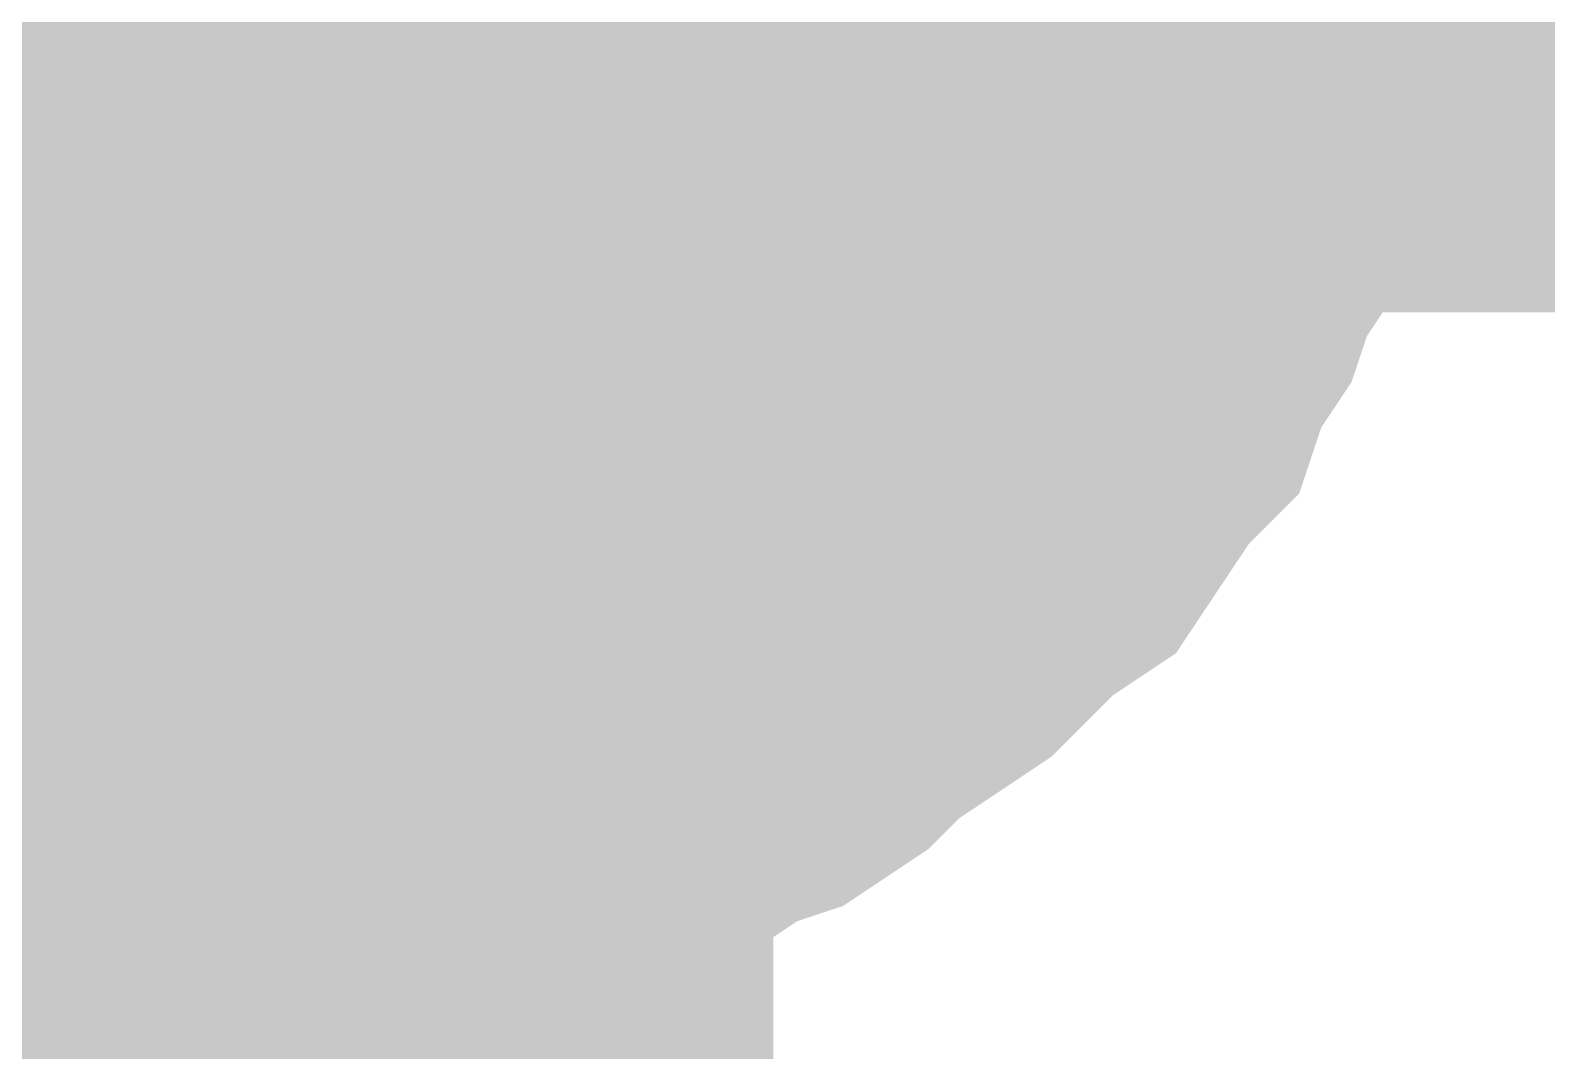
# Model space of a CAD drawing. Header units: inches. Extents: x 0 to 841, y 0 to 594.
# Drawn here: x 254.85 to 255.961, y 381.575 to 382.323 of the extents above; entities that cross this region are included whole.
import ezdxf

# ---------------------------------------------------------------- set-up
doc = ezdxf.new("R2010")
doc.units = ezdxf.units.IN
doc.layers.add('Sheet', color=255, linetype='Continuous')

msp = doc.modelspace()

# ---------------------------------------------------------------- linework, layer by layer
at = {"layer": 'Sheet'}
msp.add_lwpolyline([(254.746, 382.5, 0.508, 0.508, 1), (255.254, 382.5, 0.508, 0.508, 1)], format="xyseb", close=True, dxfattribs=at)
for points in [[(255.0196, 382.4908, 0.7493, 0.7493, 0), (249.5175, 382.4908, 0.7493, 0.7493, 0)], [(260.0165, 382.4908, 0.7493, 0.7493, 0), (255.0196, 382.4908, 0.7493, 0.7493, 0)], [(255.0196, 382.4908, 0.7493, 0.7493, 0), (255.0196, 369.9923, 0.7493, 0.7493, 0), (310.0076, 369.9923, 0.7493, 0.7493, 0)], [(255.772, 382.4908, 0.2997, 0.2997, 0), (255.772, 382.4571, 0.2997, 0.2997, 0), (255.772, 382.4122, 0.2997, 0.2997, 0), (255.7607, 382.3785, 0.2997, 0.2997, 0), (255.7607, 382.3336, 0.2997, 0.2997, 0), (255.7495, 382.2999, 0.2997, 0.2997, 0), (255.7383, 382.2662, 0.2997, 0.2997, 0), (255.7271, 382.2325, 0.2997, 0.2997, 0), (255.7158, 382.1988, 0.2997, 0.2997, 0), (255.6934, 382.1652, 0.2997, 0.2997, 0), (255.6821, 382.1315, 0.2997, 0.2997, 0), (255.6597, 382.0978, 0.2997, 0.2997, 0), (255.6485, 382.0641, 0.2997, 0.2997, 0), (255.626, 382.0416, 0.2997, 0.2997, 0), (255.6035, 382.0079, 0.2997, 0.2997, 0), (255.5811, 381.9743, 0.2997, 0.2997, 0), (255.5474, 381.9518, 0.2997, 0.2997, 0), (255.5249, 381.9293, 0.2997, 0.2997, 0), (255.5025, 381.9069, 0.2997, 0.2997, 0), (255.4688, 381.8844, 0.2997, 0.2997, 0), (255.4351, 381.862, 0.2997, 0.2997, 0), (255.4127, 381.8395, 0.2997, 0.2997, 0), (255.379, 381.817, 0.2997, 0.2997, 0), (255.3453, 381.8058, 0.2997, 0.2997, 0), (255.3116, 381.7833, 0.2997, 0.2997, 0), (255.2779, 381.7721, 0.2997, 0.2997, 0), (255.2442, 381.7609, 0.2997, 0.2997, 0), (255.2105, 381.7497, 0.2997, 0.2997, 0), (255.1768, 381.7384, 0.2997, 0.2997, 0), (255.1319, 381.7384, 0.2997, 0.2997, 0), (255.0982, 381.7272, 0.2997, 0.2997, 0), (255.0533, 381.7272, 0.2997, 0.2997, 0), (255.0196, 381.7272, 0.2997, 0.2997, 0)], [(255.772, 382.4908, 0.2997, 0.2997, 0), (255.772, 382.4571, 0.2997, 0.2997, 0), (255.772, 382.4122, 0.2997, 0.2997, 0), (255.7607, 382.3785, 0.2997, 0.2997, 0), (255.7607, 382.3336, 0.2997, 0.2997, 0), (255.7495, 382.2999, 0.2997, 0.2997, 0), (255.7383, 382.2662, 0.2997, 0.2997, 0), (255.7271, 382.2325, 0.2997, 0.2997, 0), (255.7158, 382.1988, 0.2997, 0.2997, 0), (255.6934, 382.1652, 0.2997, 0.2997, 0), (255.6821, 382.1315, 0.2997, 0.2997, 0), (255.6597, 382.0978, 0.2997, 0.2997, 0), (255.6485, 382.0641, 0.2997, 0.2997, 0), (255.626, 382.0416, 0.2997, 0.2997, 0), (255.6035, 382.0079, 0.2997, 0.2997, 0), (255.5811, 381.9743, 0.2997, 0.2997, 0), (255.5474, 381.9518, 0.2997, 0.2997, 0), (255.5249, 381.9293, 0.2997, 0.2997, 0), (255.5025, 381.9069, 0.2997, 0.2997, 0), (255.4688, 381.8844, 0.2997, 0.2997, 0), (255.4351, 381.862, 0.2997, 0.2997, 0), (255.4127, 381.8395, 0.2997, 0.2997, 0), (255.379, 381.817, 0.2997, 0.2997, 0), (255.3453, 381.8058, 0.2997, 0.2997, 0), (255.3116, 381.7833, 0.2997, 0.2997, 0), (255.2779, 381.7721, 0.2997, 0.2997, 0), (255.2442, 381.7609, 0.2997, 0.2997, 0), (255.2105, 381.7497, 0.2997, 0.2997, 0), (255.1768, 381.7384, 0.2997, 0.2997, 0), (255.1319, 381.7384, 0.2997, 0.2997, 0), (255.0982, 381.7272, 0.2997, 0.2997, 0), (255.0533, 381.7272, 0.2997, 0.2997, 0), (255.0196, 381.7272, 0.2997, 0.2997, 0)], [(255.772, 382.4908, 0.2997, 0.2997, 0), (255.772, 382.4571, 0.2997, 0.2997, 0), (255.772, 382.4122, 0.2997, 0.2997, 0), (255.7607, 382.3785, 0.2997, 0.2997, 0), (255.7607, 382.3336, 0.2997, 0.2997, 0), (255.7495, 382.2999, 0.2997, 0.2997, 0), (255.7383, 382.2662, 0.2997, 0.2997, 0), (255.7271, 382.2325, 0.2997, 0.2997, 0), (255.7158, 382.1988, 0.2997, 0.2997, 0), (255.6934, 382.1652, 0.2997, 0.2997, 0), (255.6821, 382.1315, 0.2997, 0.2997, 0), (255.6597, 382.0978, 0.2997, 0.2997, 0), (255.6485, 382.0641, 0.2997, 0.2997, 0), (255.626, 382.0416, 0.2997, 0.2997, 0), (255.6035, 382.0079, 0.2997, 0.2997, 0), (255.5811, 381.9743, 0.2997, 0.2997, 0), (255.5474, 381.9518, 0.2997, 0.2997, 0), (255.5249, 381.9293, 0.2997, 0.2997, 0), (255.5025, 381.9069, 0.2997, 0.2997, 0), (255.4688, 381.8844, 0.2997, 0.2997, 0), (255.4351, 381.862, 0.2997, 0.2997, 0), (255.4127, 381.8395, 0.2997, 0.2997, 0), (255.379, 381.817, 0.2997, 0.2997, 0), (255.3453, 381.8058, 0.2997, 0.2997, 0), (255.3116, 381.7833, 0.2997, 0.2997, 0), (255.2779, 381.7721, 0.2997, 0.2997, 0), (255.2442, 381.7609, 0.2997, 0.2997, 0), (255.2105, 381.7497, 0.2997, 0.2997, 0), (255.1768, 381.7384, 0.2997, 0.2997, 0), (255.1319, 381.7384, 0.2997, 0.2997, 0), (255.0982, 381.7272, 0.2997, 0.2997, 0), (255.0533, 381.7272, 0.2997, 0.2997, 0), (255.0196, 381.7272, 0.2997, 0.2997, 0)], [(255.772, 382.4908, 0.2997, 0.2997, 0), (255.772, 382.4571, 0.2997, 0.2997, 0), (255.772, 382.4122, 0.2997, 0.2997, 0), (255.7607, 382.3785, 0.2997, 0.2997, 0), (255.7607, 382.3336, 0.2997, 0.2997, 0), (255.7495, 382.2999, 0.2997, 0.2997, 0), (255.7383, 382.2662, 0.2997, 0.2997, 0), (255.7271, 382.2325, 0.2997, 0.2997, 0), (255.7158, 382.1988, 0.2997, 0.2997, 0), (255.6934, 382.1652, 0.2997, 0.2997, 0), (255.6821, 382.1315, 0.2997, 0.2997, 0), (255.6597, 382.0978, 0.2997, 0.2997, 0), (255.6485, 382.0641, 0.2997, 0.2997, 0), (255.626, 382.0416, 0.2997, 0.2997, 0), (255.6035, 382.0079, 0.2997, 0.2997, 0), (255.5811, 381.9743, 0.2997, 0.2997, 0), (255.5474, 381.9518, 0.2997, 0.2997, 0), (255.5249, 381.9293, 0.2997, 0.2997, 0), (255.5025, 381.9069, 0.2997, 0.2997, 0), (255.4688, 381.8844, 0.2997, 0.2997, 0), (255.4351, 381.862, 0.2997, 0.2997, 0), (255.4127, 381.8395, 0.2997, 0.2997, 0), (255.379, 381.817, 0.2997, 0.2997, 0), (255.3453, 381.8058, 0.2997, 0.2997, 0), (255.3116, 381.7833, 0.2997, 0.2997, 0), (255.2779, 381.7721, 0.2997, 0.2997, 0), (255.2442, 381.7609, 0.2997, 0.2997, 0), (255.2105, 381.7497, 0.2997, 0.2997, 0), (255.1768, 381.7384, 0.2997, 0.2997, 0), (255.1319, 381.7384, 0.2997, 0.2997, 0), (255.0982, 381.7272, 0.2997, 0.2997, 0), (255.0533, 381.7272, 0.2997, 0.2997, 0), (255.0196, 381.7272, 0.2997, 0.2997, 0)], [(255.772, 382.4908, 0.2997, 0.2997, 0), (255.772, 382.4571, 0.2997, 0.2997, 0), (255.772, 382.4122, 0.2997, 0.2997, 0), (255.7607, 382.3785, 0.2997, 0.2997, 0), (255.7607, 382.3336, 0.2997, 0.2997, 0), (255.7495, 382.2999, 0.2997, 0.2997, 0), (255.7383, 382.2662, 0.2997, 0.2997, 0), (255.7271, 382.2325, 0.2997, 0.2997, 0), (255.7158, 382.1988, 0.2997, 0.2997, 0), (255.6934, 382.1652, 0.2997, 0.2997, 0), (255.6821, 382.1315, 0.2997, 0.2997, 0), (255.6597, 382.0978, 0.2997, 0.2997, 0), (255.6485, 382.0641, 0.2997, 0.2997, 0), (255.626, 382.0416, 0.2997, 0.2997, 0), (255.6035, 382.0079, 0.2997, 0.2997, 0), (255.5811, 381.9743, 0.2997, 0.2997, 0), (255.5474, 381.9518, 0.2997, 0.2997, 0), (255.5249, 381.9293, 0.2997, 0.2997, 0), (255.5025, 381.9069, 0.2997, 0.2997, 0), (255.4688, 381.8844, 0.2997, 0.2997, 0), (255.4351, 381.862, 0.2997, 0.2997, 0), (255.4127, 381.8395, 0.2997, 0.2997, 0), (255.379, 381.817, 0.2997, 0.2997, 0), (255.3453, 381.8058, 0.2997, 0.2997, 0), (255.3116, 381.7833, 0.2997, 0.2997, 0), (255.2779, 381.7721, 0.2997, 0.2997, 0), (255.2442, 381.7609, 0.2997, 0.2997, 0), (255.2105, 381.7497, 0.2997, 0.2997, 0), (255.1768, 381.7384, 0.2997, 0.2997, 0), (255.1319, 381.7384, 0.2997, 0.2997, 0), (255.0982, 381.7272, 0.2997, 0.2997, 0), (255.0533, 381.7272, 0.2997, 0.2997, 0), (255.0196, 381.7272, 0.2997, 0.2997, 0)], [(255.5249, 382.4908, 0.2997, 0.2997, 0), (255.5249, 382.4684, 0.2997, 0.2997, 0), (255.5249, 382.4347, 0.2997, 0.2997, 0), (255.5137, 382.4122, 0.2997, 0.2997, 0), (255.5137, 382.3897, 0.2997, 0.2997, 0), (255.5137, 382.3673, 0.2997, 0.2997, 0), (255.5025, 382.3448, 0.2997, 0.2997, 0), (255.4913, 382.3111, 0.2997, 0.2997, 0), (255.48, 382.2887, 0.2997, 0.2997, 0), (255.48, 382.2662, 0.2997, 0.2997, 0), (255.4688, 382.2438, 0.2997, 0.2997, 0), (255.4576, 382.2325, 0.2997, 0.2997, 0), (255.4351, 382.2101, 0.2997, 0.2997, 0), (255.4239, 382.1876, 0.2997, 0.2997, 0), (255.4127, 382.1652, 0.2997, 0.2997, 0), (255.3902, 382.1539, 0.2997, 0.2997, 0), (255.379, 382.1315, 0.2997, 0.2997, 0), (255.3565, 382.1202, 0.2997, 0.2997, 0), (255.3453, 382.0978, 0.2997, 0.2997, 0), (255.3228, 382.0865, 0.2997, 0.2997, 0), (255.3004, 382.0753, 0.2997, 0.2997, 0), (255.2779, 382.0529, 0.2997, 0.2997, 0), (255.2667, 382.0416, 0.2997, 0.2997, 0), (255.2442, 382.0304, 0.2997, 0.2997, 0), (255.2218, 382.0304, 0.2997, 0.2997, 0), (255.1993, 382.0192, 0.2997, 0.2997, 0), (255.1656, 382.0079, 0.2997, 0.2997, 0), (255.1432, 381.9967, 0.2997, 0.2997, 0), (255.1207, 381.9967, 0.2997, 0.2997, 0), (255.0982, 381.9967, 0.2997, 0.2997, 0), (255.0758, 381.9855, 0.2997, 0.2997, 0), (255.0421, 381.9855, 0.2997, 0.2997, 0), (255.0196, 381.9855, 0.2997, 0.2997, 0)], [(255.5249, 382.4908, 0.2997, 0.2997, 0), (255.5249, 382.4684, 0.2997, 0.2997, 0), (255.5249, 382.4347, 0.2997, 0.2997, 0), (255.5137, 382.4122, 0.2997, 0.2997, 0), (255.5137, 382.3897, 0.2997, 0.2997, 0), (255.5137, 382.3673, 0.2997, 0.2997, 0), (255.5025, 382.3448, 0.2997, 0.2997, 0), (255.4913, 382.3111, 0.2997, 0.2997, 0), (255.48, 382.2887, 0.2997, 0.2997, 0), (255.48, 382.2662, 0.2997, 0.2997, 0), (255.4688, 382.2438, 0.2997, 0.2997, 0), (255.4576, 382.2325, 0.2997, 0.2997, 0), (255.4351, 382.2101, 0.2997, 0.2997, 0), (255.4239, 382.1876, 0.2997, 0.2997, 0), (255.4127, 382.1652, 0.2997, 0.2997, 0), (255.3902, 382.1539, 0.2997, 0.2997, 0), (255.379, 382.1315, 0.2997, 0.2997, 0), (255.3565, 382.1202, 0.2997, 0.2997, 0), (255.3453, 382.0978, 0.2997, 0.2997, 0), (255.3228, 382.0865, 0.2997, 0.2997, 0), (255.3004, 382.0753, 0.2997, 0.2997, 0), (255.2779, 382.0529, 0.2997, 0.2997, 0), (255.2667, 382.0416, 0.2997, 0.2997, 0), (255.2442, 382.0304, 0.2997, 0.2997, 0), (255.2218, 382.0304, 0.2997, 0.2997, 0), (255.1993, 382.0192, 0.2997, 0.2997, 0), (255.1656, 382.0079, 0.2997, 0.2997, 0), (255.1432, 381.9967, 0.2997, 0.2997, 0), (255.1207, 381.9967, 0.2997, 0.2997, 0), (255.0982, 381.9967, 0.2997, 0.2997, 0), (255.0758, 381.9855, 0.2997, 0.2997, 0), (255.0421, 381.9855, 0.2997, 0.2997, 0), (255.0196, 381.9855, 0.2997, 0.2997, 0)], [(255.5249, 382.4908, 0.2997, 0.2997, 0), (255.5249, 382.4684, 0.2997, 0.2997, 0), (255.5249, 382.4347, 0.2997, 0.2997, 0), (255.5137, 382.4122, 0.2997, 0.2997, 0), (255.5137, 382.3897, 0.2997, 0.2997, 0), (255.5137, 382.3673, 0.2997, 0.2997, 0), (255.5025, 382.3448, 0.2997, 0.2997, 0), (255.4913, 382.3111, 0.2997, 0.2997, 0), (255.48, 382.2887, 0.2997, 0.2997, 0), (255.48, 382.2662, 0.2997, 0.2997, 0), (255.4688, 382.2438, 0.2997, 0.2997, 0), (255.4576, 382.2325, 0.2997, 0.2997, 0), (255.4351, 382.2101, 0.2997, 0.2997, 0), (255.4239, 382.1876, 0.2997, 0.2997, 0), (255.4127, 382.1652, 0.2997, 0.2997, 0), (255.3902, 382.1539, 0.2997, 0.2997, 0), (255.379, 382.1315, 0.2997, 0.2997, 0), (255.3565, 382.1202, 0.2997, 0.2997, 0), (255.3453, 382.0978, 0.2997, 0.2997, 0), (255.3228, 382.0865, 0.2997, 0.2997, 0), (255.3004, 382.0753, 0.2997, 0.2997, 0), (255.2779, 382.0529, 0.2997, 0.2997, 0), (255.2667, 382.0416, 0.2997, 0.2997, 0), (255.2442, 382.0304, 0.2997, 0.2997, 0), (255.2218, 382.0304, 0.2997, 0.2997, 0), (255.1993, 382.0192, 0.2997, 0.2997, 0), (255.1656, 382.0079, 0.2997, 0.2997, 0), (255.1432, 381.9967, 0.2997, 0.2997, 0), (255.1207, 381.9967, 0.2997, 0.2997, 0), (255.0982, 381.9967, 0.2997, 0.2997, 0), (255.0758, 381.9855, 0.2997, 0.2997, 0), (255.0421, 381.9855, 0.2997, 0.2997, 0), (255.0196, 381.9855, 0.2997, 0.2997, 0)], [(255.5137, 382.3897, 0.0991, 0.0991, 0), (255.5137, 382.3673, 0.0991, 0.0991, 0), (255.5025, 382.3448, 0.0991, 0.0991, 0), (255.4913, 382.3111, 0.0991, 0.0991, 0), (255.48, 382.2887, 0.0991, 0.0991, 0), (255.48, 382.2662, 0.0991, 0.0991, 0), (255.4688, 382.2438, 0.0991, 0.0991, 0), (255.4576, 382.2325, 0.0991, 0.0991, 0), (255.4351, 382.2101, 0.0991, 0.0991, 0), (255.4239, 382.1876, 0.0991, 0.0991, 0), (255.4127, 382.1652, 0.0991, 0.0991, 0), (255.3902, 382.1539, 0.0991, 0.0991, 0), (255.379, 382.1315, 0.0991, 0.0991, 0), (255.3565, 382.1202, 0.0991, 0.0991, 0), (255.3453, 382.0978, 0.0991, 0.0991, 0), (255.3228, 382.0865, 0.0991, 0.0991, 0), (255.3004, 382.0753, 0.0991, 0.0991, 0), (255.2779, 382.0529, 0.0991, 0.0991, 0), (255.2667, 382.0416, 0.0991, 0.0991, 0), (255.2442, 382.0304, 0.0991, 0.0991, 0), (255.2218, 382.0304, 0.0991, 0.0991, 0), (255.1993, 382.0192, 0.0991, 0.0991, 0), (255.1656, 382.0079, 0.0991, 0.0991, 0), (255.1432, 381.9967, 0.0991, 0.0991, 0), (255.1207, 381.9967, 0.0991, 0.0991, 0), (255.0982, 381.9967, 0.0991, 0.0991, 0), (255.0758, 381.9855, 0.0991, 0.0991, 0), (255.0421, 381.9855, 0.0991, 0.0991, 0), (255.0196, 381.9855, 0.0991, 0.0991, 0)], [(255.5137, 382.3897, 0.0991, 0.0991, 0), (255.5137, 382.3673, 0.0991, 0.0991, 0), (255.5025, 382.3448, 0.0991, 0.0991, 0), (255.4913, 382.3111, 0.0991, 0.0991, 0), (255.48, 382.2887, 0.0991, 0.0991, 0), (255.48, 382.2662, 0.0991, 0.0991, 0), (255.4688, 382.2438, 0.0991, 0.0991, 0), (255.4576, 382.2325, 0.0991, 0.0991, 0), (255.4351, 382.2101, 0.0991, 0.0991, 0), (255.4239, 382.1876, 0.0991, 0.0991, 0), (255.4127, 382.1652, 0.0991, 0.0991, 0), (255.3902, 382.1539, 0.0991, 0.0991, 0), (255.379, 382.1315, 0.0991, 0.0991, 0), (255.3565, 382.1202, 0.0991, 0.0991, 0), (255.3453, 382.0978, 0.0991, 0.0991, 0), (255.3228, 382.0865, 0.0991, 0.0991, 0), (255.3004, 382.0753, 0.0991, 0.0991, 0), (255.2779, 382.0529, 0.0991, 0.0991, 0), (255.2667, 382.0416, 0.0991, 0.0991, 0), (255.2442, 382.0304, 0.0991, 0.0991, 0), (255.2218, 382.0304, 0.0991, 0.0991, 0), (255.1993, 382.0192, 0.0991, 0.0991, 0), (255.1656, 382.0079, 0.0991, 0.0991, 0), (255.1432, 381.9967, 0.0991, 0.0991, 0), (255.1207, 381.9967, 0.0991, 0.0991, 0), (255.0982, 381.9967, 0.0991, 0.0991, 0), (255.0758, 381.9855, 0.0991, 0.0991, 0), (255.0421, 381.9855, 0.0991, 0.0991, 0), (255.0196, 381.9855, 0.0991, 0.0991, 0)], [(255.5137, 382.3897, 0.0991, 0.0991, 0), (255.5137, 382.3673, 0.0991, 0.0991, 0), (255.5025, 382.3448, 0.0991, 0.0991, 0), (255.4913, 382.3111, 0.0991, 0.0991, 0), (255.48, 382.2887, 0.0991, 0.0991, 0), (255.48, 382.2662, 0.0991, 0.0991, 0), (255.4688, 382.2438, 0.0991, 0.0991, 0), (255.4576, 382.2325, 0.0991, 0.0991, 0), (255.4351, 382.2101, 0.0991, 0.0991, 0), (255.4239, 382.1876, 0.0991, 0.0991, 0), (255.4127, 382.1652, 0.0991, 0.0991, 0), (255.3902, 382.1539, 0.0991, 0.0991, 0), (255.379, 382.1315, 0.0991, 0.0991, 0), (255.3565, 382.1202, 0.0991, 0.0991, 0), (255.3453, 382.0978, 0.0991, 0.0991, 0), (255.3228, 382.0865, 0.0991, 0.0991, 0), (255.3004, 382.0753, 0.0991, 0.0991, 0), (255.2779, 382.0529, 0.0991, 0.0991, 0), (255.2667, 382.0416, 0.0991, 0.0991, 0), (255.2442, 382.0304, 0.0991, 0.0991, 0), (255.2218, 382.0304, 0.0991, 0.0991, 0), (255.1993, 382.0192, 0.0991, 0.0991, 0), (255.1656, 382.0079, 0.0991, 0.0991, 0), (255.1432, 381.9967, 0.0991, 0.0991, 0), (255.1207, 381.9967, 0.0991, 0.0991, 0), (255.0982, 381.9967, 0.0991, 0.0991, 0), (255.0758, 381.9855, 0.0991, 0.0991, 0), (255.0421, 381.9855, 0.0991, 0.0991, 0), (255.0196, 381.9855, 0.0991, 0.0991, 0)], [(255.7607, 382.3785, 0.0991, 0.0991, 0), (255.7607, 382.3336, 0.0991, 0.0991, 0), (255.7495, 382.2999, 0.0991, 0.0991, 0), (255.7383, 382.2662, 0.0991, 0.0991, 0), (255.7271, 382.2325, 0.0991, 0.0991, 0), (255.7158, 382.1988, 0.0991, 0.0991, 0), (255.6934, 382.1652, 0.0991, 0.0991, 0), (255.6821, 382.1315, 0.0991, 0.0991, 0), (255.6597, 382.0978, 0.0991, 0.0991, 0), (255.6485, 382.0641, 0.0991, 0.0991, 0), (255.626, 382.0416, 0.0991, 0.0991, 0), (255.6035, 382.0079, 0.0991, 0.0991, 0), (255.5811, 381.9743, 0.0991, 0.0991, 0), (255.5474, 381.9518, 0.0991, 0.0991, 0), (255.5249, 381.9293, 0.0991, 0.0991, 0), (255.5025, 381.9069, 0.0991, 0.0991, 0), (255.4688, 381.8844, 0.0991, 0.0991, 0), (255.4351, 381.862, 0.0991, 0.0991, 0), (255.4127, 381.8395, 0.0991, 0.0991, 0), (255.379, 381.817, 0.0991, 0.0991, 0), (255.3453, 381.8058, 0.0991, 0.0991, 0), (255.3116, 381.7833, 0.0991, 0.0991, 0), (255.2779, 381.7721, 0.0991, 0.0991, 0), (255.2442, 381.7609, 0.0991, 0.0991, 0), (255.2105, 381.7497, 0.0991, 0.0991, 0), (255.1768, 381.7384, 0.0991, 0.0991, 0), (255.1319, 381.7384, 0.0991, 0.0991, 0), (255.0982, 381.7272, 0.0991, 0.0991, 0), (255.0533, 381.7272, 0.0991, 0.0991, 0), (255.0196, 381.7272, 0.0991, 0.0991, 0)], [(255.7607, 382.3785, 0.0991, 0.0991, 0), (255.7607, 382.3336, 0.0991, 0.0991, 0), (255.7495, 382.2999, 0.0991, 0.0991, 0), (255.7383, 382.2662, 0.0991, 0.0991, 0), (255.7271, 382.2325, 0.0991, 0.0991, 0), (255.7158, 382.1988, 0.0991, 0.0991, 0), (255.6934, 382.1652, 0.0991, 0.0991, 0), (255.6821, 382.1315, 0.0991, 0.0991, 0), (255.6597, 382.0978, 0.0991, 0.0991, 0), (255.6485, 382.0641, 0.0991, 0.0991, 0), (255.626, 382.0416, 0.0991, 0.0991, 0), (255.6035, 382.0079, 0.0991, 0.0991, 0), (255.5811, 381.9743, 0.0991, 0.0991, 0), (255.5474, 381.9518, 0.0991, 0.0991, 0), (255.5249, 381.9293, 0.0991, 0.0991, 0), (255.5025, 381.9069, 0.0991, 0.0991, 0), (255.4688, 381.8844, 0.0991, 0.0991, 0), (255.4351, 381.862, 0.0991, 0.0991, 0), (255.4127, 381.8395, 0.0991, 0.0991, 0), (255.379, 381.817, 0.0991, 0.0991, 0), (255.3453, 381.8058, 0.0991, 0.0991, 0), (255.3116, 381.7833, 0.0991, 0.0991, 0), (255.2779, 381.7721, 0.0991, 0.0991, 0), (255.2442, 381.7609, 0.0991, 0.0991, 0), (255.2105, 381.7497, 0.0991, 0.0991, 0), (255.1768, 381.7384, 0.0991, 0.0991, 0), (255.1319, 381.7384, 0.0991, 0.0991, 0), (255.0982, 381.7272, 0.0991, 0.0991, 0), (255.0533, 381.7272, 0.0991, 0.0991, 0), (255.0196, 381.7272, 0.0991, 0.0991, 0)], [(255.7607, 382.3785, 0.0991, 0.0991, 0), (255.7607, 382.3336, 0.0991, 0.0991, 0), (255.7495, 382.2999, 0.0991, 0.0991, 0), (255.7383, 382.2662, 0.0991, 0.0991, 0), (255.7271, 382.2325, 0.0991, 0.0991, 0), (255.7158, 382.1988, 0.0991, 0.0991, 0), (255.6934, 382.1652, 0.0991, 0.0991, 0), (255.6821, 382.1315, 0.0991, 0.0991, 0), (255.6597, 382.0978, 0.0991, 0.0991, 0), (255.6485, 382.0641, 0.0991, 0.0991, 0), (255.626, 382.0416, 0.0991, 0.0991, 0), (255.6035, 382.0079, 0.0991, 0.0991, 0), (255.5811, 381.9743, 0.0991, 0.0991, 0), (255.5474, 381.9518, 0.0991, 0.0991, 0), (255.5249, 381.9293, 0.0991, 0.0991, 0), (255.5025, 381.9069, 0.0991, 0.0991, 0), (255.4688, 381.8844, 0.0991, 0.0991, 0), (255.4351, 381.862, 0.0991, 0.0991, 0), (255.4127, 381.8395, 0.0991, 0.0991, 0), (255.379, 381.817, 0.0991, 0.0991, 0), (255.3453, 381.8058, 0.0991, 0.0991, 0), (255.3116, 381.7833, 0.0991, 0.0991, 0), (255.2779, 381.7721, 0.0991, 0.0991, 0), (255.2442, 381.7609, 0.0991, 0.0991, 0), (255.2105, 381.7497, 0.0991, 0.0991, 0), (255.1768, 381.7384, 0.0991, 0.0991, 0), (255.1319, 381.7384, 0.0991, 0.0991, 0), (255.0982, 381.7272, 0.0991, 0.0991, 0), (255.0533, 381.7272, 0.0991, 0.0991, 0), (255.0196, 381.7272, 0.0991, 0.0991, 0)], [(255.7607, 382.3785, 0.0991, 0.0991, 0), (255.7607, 382.3336, 0.0991, 0.0991, 0), (255.7495, 382.2999, 0.0991, 0.0991, 0), (255.7383, 382.2662, 0.0991, 0.0991, 0), (255.7271, 382.2325, 0.0991, 0.0991, 0), (255.7158, 382.1988, 0.0991, 0.0991, 0), (255.6934, 382.1652, 0.0991, 0.0991, 0), (255.6821, 382.1315, 0.0991, 0.0991, 0), (255.6597, 382.0978, 0.0991, 0.0991, 0), (255.6485, 382.0641, 0.0991, 0.0991, 0), (255.626, 382.0416, 0.0991, 0.0991, 0), (255.6035, 382.0079, 0.0991, 0.0991, 0), (255.5811, 381.9743, 0.0991, 0.0991, 0), (255.5474, 381.9518, 0.0991, 0.0991, 0), (255.5249, 381.9293, 0.0991, 0.0991, 0), (255.5025, 381.9069, 0.0991, 0.0991, 0), (255.4688, 381.8844, 0.0991, 0.0991, 0), (255.4351, 381.862, 0.0991, 0.0991, 0), (255.4127, 381.8395, 0.0991, 0.0991, 0), (255.379, 381.817, 0.0991, 0.0991, 0), (255.3453, 381.8058, 0.0991, 0.0991, 0), (255.3116, 381.7833, 0.0991, 0.0991, 0), (255.2779, 381.7721, 0.0991, 0.0991, 0), (255.2442, 381.7609, 0.0991, 0.0991, 0), (255.2105, 381.7497, 0.0991, 0.0991, 0), (255.1768, 381.7384, 0.0991, 0.0991, 0), (255.1319, 381.7384, 0.0991, 0.0991, 0), (255.0982, 381.7272, 0.0991, 0.0991, 0), (255.0533, 381.7272, 0.0991, 0.0991, 0), (255.0196, 381.7272, 0.0991, 0.0991, 0)], [(255.7607, 382.3785, 0.0991, 0.0991, 0), (255.7607, 382.3336, 0.0991, 0.0991, 0), (255.7495, 382.2999, 0.0991, 0.0991, 0), (255.7383, 382.2662, 0.0991, 0.0991, 0), (255.7271, 382.2325, 0.0991, 0.0991, 0), (255.7158, 382.1988, 0.0991, 0.0991, 0), (255.6934, 382.1652, 0.0991, 0.0991, 0), (255.6821, 382.1315, 0.0991, 0.0991, 0), (255.6597, 382.0978, 0.0991, 0.0991, 0), (255.6485, 382.0641, 0.0991, 0.0991, 0), (255.626, 382.0416, 0.0991, 0.0991, 0), (255.6035, 382.0079, 0.0991, 0.0991, 0), (255.5811, 381.9743, 0.0991, 0.0991, 0), (255.5474, 381.9518, 0.0991, 0.0991, 0), (255.5249, 381.9293, 0.0991, 0.0991, 0), (255.5025, 381.9069, 0.0991, 0.0991, 0), (255.4688, 381.8844, 0.0991, 0.0991, 0), (255.4351, 381.862, 0.0991, 0.0991, 0), (255.4127, 381.8395, 0.0991, 0.0991, 0), (255.379, 381.817, 0.0991, 0.0991, 0), (255.3453, 381.8058, 0.0991, 0.0991, 0), (255.3116, 381.7833, 0.0991, 0.0991, 0), (255.2779, 381.7721, 0.0991, 0.0991, 0), (255.2442, 381.7609, 0.0991, 0.0991, 0), (255.2105, 381.7497, 0.0991, 0.0991, 0), (255.1768, 381.7384, 0.0991, 0.0991, 0), (255.1319, 381.7384, 0.0991, 0.0991, 0), (255.0982, 381.7272, 0.0991, 0.0991, 0), (255.0533, 381.7272, 0.0991, 0.0991, 0), (255.0196, 381.7272, 0.0991, 0.0991, 0)], [(255.0196, 381.9855, 0.2997, 0.2997, 0), (254.9972, 381.9855, 0.2997, 0.2997, 0), (254.9635, 381.9855, 0.2997, 0.2997, 0), (254.941, 381.9967, 0.2997, 0.2997, 0), (254.9186, 381.9967, 0.2997, 0.2997, 0), (254.8961, 381.9967, 0.2997, 0.2997, 0), (254.8624, 382.0079, 0.2997, 0.2997, 0), (254.84, 382.0192, 0.2997, 0.2997, 0), (254.8175, 382.0304, 0.2997, 0.2997, 0), (254.7951, 382.0304, 0.2997, 0.2997, 0), (254.7726, 382.0416, 0.2997, 0.2997, 0), (254.7501, 382.0529, 0.2997, 0.2997, 0), (254.7277, 382.0753, 0.2997, 0.2997, 0), (254.7165, 382.0865, 0.2997, 0.2997, 0), (254.694, 382.0978, 0.2997, 0.2997, 0)], [(255.0196, 381.9855, 0.2997, 0.2997, 0), (254.9972, 381.9855, 0.2997, 0.2997, 0), (254.9635, 381.9855, 0.2997, 0.2997, 0), (254.941, 381.9967, 0.2997, 0.2997, 0), (254.9186, 381.9967, 0.2997, 0.2997, 0), (254.8961, 381.9967, 0.2997, 0.2997, 0), (254.8624, 382.0079, 0.2997, 0.2997, 0), (254.84, 382.0192, 0.2997, 0.2997, 0), (254.8175, 382.0304, 0.2997, 0.2997, 0), (254.7951, 382.0304, 0.2997, 0.2997, 0), (254.7726, 382.0416, 0.2997, 0.2997, 0), (254.7501, 382.0529, 0.2997, 0.2997, 0), (254.7277, 382.0753, 0.2997, 0.2997, 0), (254.7165, 382.0865, 0.2997, 0.2997, 0), (254.694, 382.0978, 0.2997, 0.2997, 0)], [(255.0196, 381.9855, 0.2997, 0.2997, 0), (254.9972, 381.9855, 0.2997, 0.2997, 0), (254.9635, 381.9855, 0.2997, 0.2997, 0), (254.941, 381.9967, 0.2997, 0.2997, 0), (254.9186, 381.9967, 0.2997, 0.2997, 0), (254.8961, 381.9967, 0.2997, 0.2997, 0), (254.8624, 382.0079, 0.2997, 0.2997, 0), (254.84, 382.0192, 0.2997, 0.2997, 0), (254.8175, 382.0304, 0.2997, 0.2997, 0), (254.7951, 382.0304, 0.2997, 0.2997, 0), (254.7726, 382.0416, 0.2997, 0.2997, 0), (254.7501, 382.0529, 0.2997, 0.2997, 0), (254.7277, 382.0753, 0.2997, 0.2997, 0), (254.7165, 382.0865, 0.2997, 0.2997, 0), (254.694, 382.0978, 0.2997, 0.2997, 0)], [(255.0196, 381.9855, 0.0991, 0.0991, 0), (254.9972, 381.9855, 0.0991, 0.0991, 0), (254.9635, 381.9855, 0.0991, 0.0991, 0), (254.941, 381.9967, 0.0991, 0.0991, 0), (254.9186, 381.9967, 0.0991, 0.0991, 0), (254.8961, 381.9967, 0.0991, 0.0991, 0), (254.8624, 382.0079, 0.0991, 0.0991, 0), (254.84, 382.0192, 0.0991, 0.0991, 0), (254.8175, 382.0304, 0.0991, 0.0991, 0), (254.7951, 382.0304, 0.0991, 0.0991, 0)], [(255.0196, 381.9855, 0.0991, 0.0991, 0), (254.9972, 381.9855, 0.0991, 0.0991, 0), (254.9635, 381.9855, 0.0991, 0.0991, 0), (254.941, 381.9967, 0.0991, 0.0991, 0), (254.9186, 381.9967, 0.0991, 0.0991, 0), (254.8961, 381.9967, 0.0991, 0.0991, 0), (254.8624, 382.0079, 0.0991, 0.0991, 0), (254.84, 382.0192, 0.0991, 0.0991, 0), (254.8175, 382.0304, 0.0991, 0.0991, 0), (254.7951, 382.0304, 0.0991, 0.0991, 0)], [(255.0196, 381.9855, 0.0991, 0.0991, 0), (254.9972, 381.9855, 0.0991, 0.0991, 0), (254.9635, 381.9855, 0.0991, 0.0991, 0), (254.941, 381.9967, 0.0991, 0.0991, 0), (254.9186, 381.9967, 0.0991, 0.0991, 0), (254.8961, 381.9967, 0.0991, 0.0991, 0), (254.8624, 382.0079, 0.0991, 0.0991, 0), (254.84, 382.0192, 0.0991, 0.0991, 0), (254.8175, 382.0304, 0.0991, 0.0991, 0), (254.7951, 382.0304, 0.0991, 0.0991, 0)], [(255.0196, 381.7272, 0.2997, 0.2997, 0), (254.9747, 381.7272, 0.2997, 0.2997, 0), (254.941, 381.7272, 0.2997, 0.2997, 0), (254.9074, 381.7384, 0.2997, 0.2997, 0), (254.8624, 381.7384, 0.2997, 0.2997, 0), (254.8287, 381.7497, 0.2997, 0.2997, 0), (254.7951, 381.7609, 0.2997, 0.2997, 0), (254.7501, 381.7721, 0.2997, 0.2997, 0), (254.7165, 381.7833, 0.2997, 0.2997, 0), (254.6828, 381.8058, 0.2997, 0.2997, 0)], [(255.0196, 381.7272, 0.2997, 0.2997, 0), (254.9747, 381.7272, 0.2997, 0.2997, 0), (254.941, 381.7272, 0.2997, 0.2997, 0), (254.9074, 381.7384, 0.2997, 0.2997, 0), (254.8624, 381.7384, 0.2997, 0.2997, 0), (254.8287, 381.7497, 0.2997, 0.2997, 0), (254.7951, 381.7609, 0.2997, 0.2997, 0), (254.7501, 381.7721, 0.2997, 0.2997, 0), (254.7165, 381.7833, 0.2997, 0.2997, 0), (254.6828, 381.8058, 0.2997, 0.2997, 0)], [(255.0196, 381.7272, 0.2997, 0.2997, 0), (254.9747, 381.7272, 0.2997, 0.2997, 0), (254.941, 381.7272, 0.2997, 0.2997, 0), (254.9074, 381.7384, 0.2997, 0.2997, 0), (254.8624, 381.7384, 0.2997, 0.2997, 0), (254.8287, 381.7497, 0.2997, 0.2997, 0), (254.7951, 381.7609, 0.2997, 0.2997, 0), (254.7501, 381.7721, 0.2997, 0.2997, 0), (254.7165, 381.7833, 0.2997, 0.2997, 0), (254.6828, 381.8058, 0.2997, 0.2997, 0)], [(255.0196, 381.7272, 0.2997, 0.2997, 0), (254.9747, 381.7272, 0.2997, 0.2997, 0), (254.941, 381.7272, 0.2997, 0.2997, 0), (254.9074, 381.7384, 0.2997, 0.2997, 0), (254.8624, 381.7384, 0.2997, 0.2997, 0), (254.8287, 381.7497, 0.2997, 0.2997, 0), (254.7951, 381.7609, 0.2997, 0.2997, 0), (254.7501, 381.7721, 0.2997, 0.2997, 0), (254.7165, 381.7833, 0.2997, 0.2997, 0), (254.6828, 381.8058, 0.2997, 0.2997, 0)], [(255.0196, 381.7272, 0.2997, 0.2997, 0), (254.9747, 381.7272, 0.2997, 0.2997, 0), (254.941, 381.7272, 0.2997, 0.2997, 0), (254.9074, 381.7384, 0.2997, 0.2997, 0), (254.8624, 381.7384, 0.2997, 0.2997, 0), (254.8287, 381.7497, 0.2997, 0.2997, 0), (254.7951, 381.7609, 0.2997, 0.2997, 0), (254.7501, 381.7721, 0.2997, 0.2997, 0), (254.7165, 381.7833, 0.2997, 0.2997, 0), (254.6828, 381.8058, 0.2997, 0.2997, 0)], [(255.0196, 381.7272, 0.0991, 0.0991, 0), (254.9747, 381.7272, 0.0991, 0.0991, 0), (254.941, 381.7272, 0.0991, 0.0991, 0), (254.9074, 381.7384, 0.0991, 0.0991, 0), (254.8624, 381.7384, 0.0991, 0.0991, 0), (254.8287, 381.7497, 0.0991, 0.0991, 0), (254.7951, 381.7609, 0.0991, 0.0991, 0)], [(255.0196, 381.7272, 0.0991, 0.0991, 0), (254.9747, 381.7272, 0.0991, 0.0991, 0), (254.941, 381.7272, 0.0991, 0.0991, 0), (254.9074, 381.7384, 0.0991, 0.0991, 0), (254.8624, 381.7384, 0.0991, 0.0991, 0), (254.8287, 381.7497, 0.0991, 0.0991, 0), (254.7951, 381.7609, 0.0991, 0.0991, 0)], [(255.0196, 381.7272, 0.0991, 0.0991, 0), (254.9747, 381.7272, 0.0991, 0.0991, 0), (254.941, 381.7272, 0.0991, 0.0991, 0), (254.9074, 381.7384, 0.0991, 0.0991, 0), (254.8624, 381.7384, 0.0991, 0.0991, 0), (254.8287, 381.7497, 0.0991, 0.0991, 0), (254.7951, 381.7609, 0.0991, 0.0991, 0)], [(255.0196, 381.7272, 0.0991, 0.0991, 0), (254.9747, 381.7272, 0.0991, 0.0991, 0), (254.941, 381.7272, 0.0991, 0.0991, 0), (254.9074, 381.7384, 0.0991, 0.0991, 0), (254.8624, 381.7384, 0.0991, 0.0991, 0), (254.8287, 381.7497, 0.0991, 0.0991, 0), (254.7951, 381.7609, 0.0991, 0.0991, 0)], [(255.0196, 381.7272, 0.0991, 0.0991, 0), (254.9747, 381.7272, 0.0991, 0.0991, 0), (254.941, 381.7272, 0.0991, 0.0991, 0), (254.9074, 381.7384, 0.0991, 0.0991, 0), (254.8624, 381.7384, 0.0991, 0.0991, 0), (254.8287, 381.7497, 0.0991, 0.0991, 0), (254.7951, 381.7609, 0.0991, 0.0991, 0)]]:
    msp.add_lwpolyline(points, format="xyseb", dxfattribs=at)

doc.saveas('drawing.dxf')
